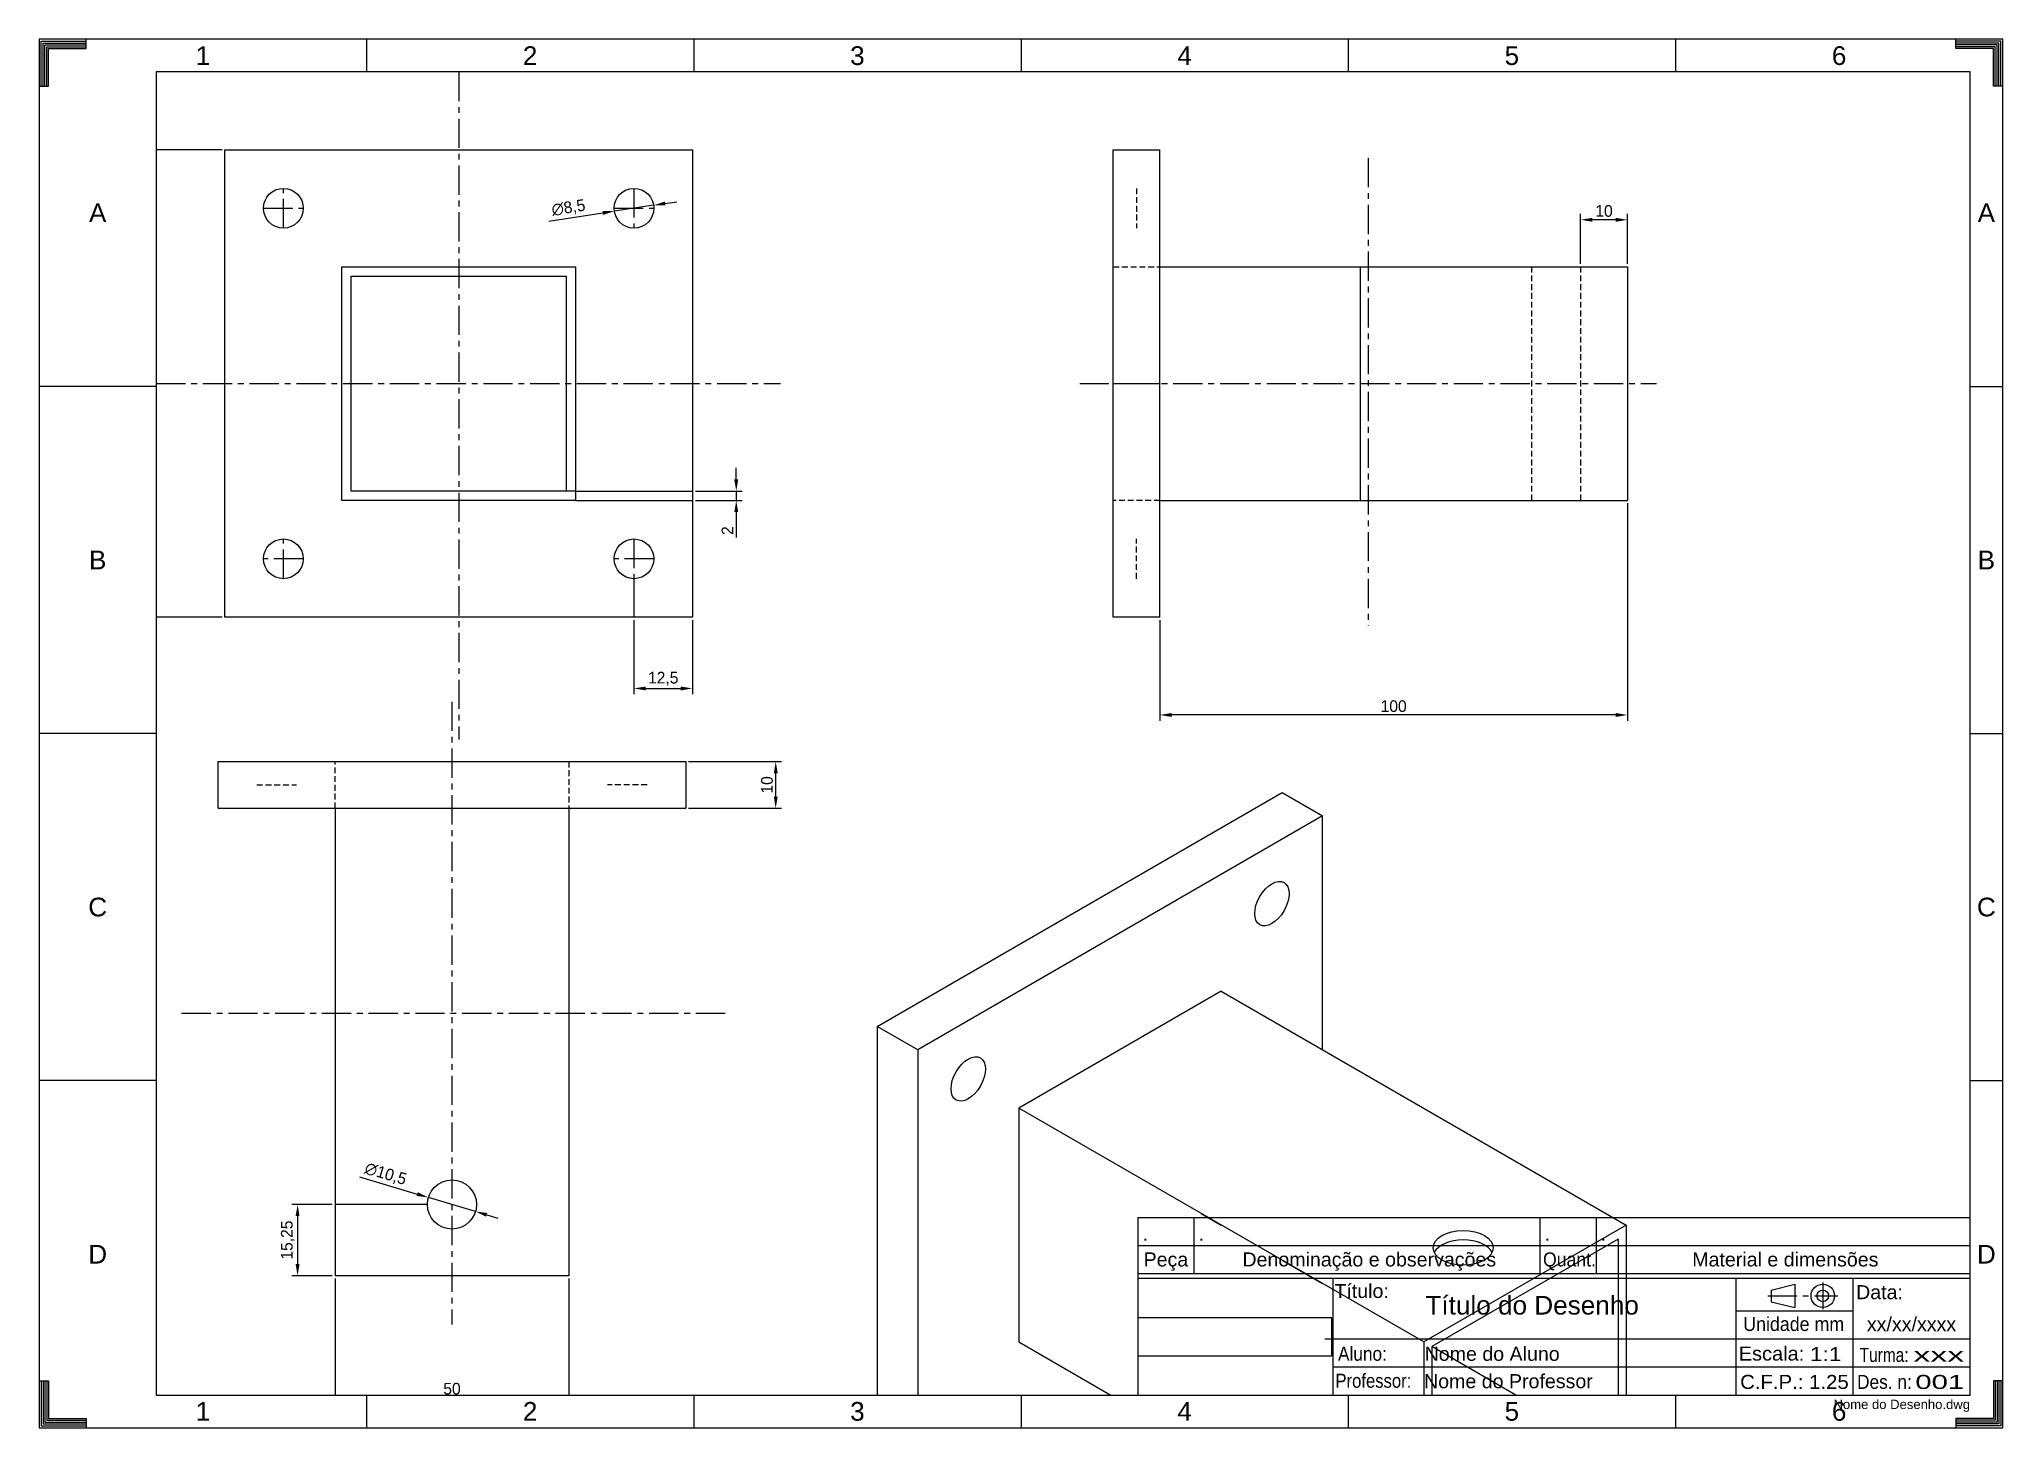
# Paper-space layout 'A3 SENAI' of a CAD drawing. Extents: x 0 to 420, y 0 to 297.
# The model-space entities are those that its viewports show. They can reach past a viewport. Long polylines and large blocks are cut down to what shows.
import ezdxf
from ezdxf.enums import TextEntityAlignment as Align

# ---------------------------------------------------------------- set-up
doc = ezdxf.new("R2010")
doc.units = 0
doc.header["$LTSCALE"] = 5
doc.header["$MEASUREMENT"] = 0
doc.header["$PDMODE"] = 3
doc.linetypes.add('CENTER', pattern=[2, 1.25, -0.25, 0.25, -0.25])
doc.linetypes.add('HIDDEN', pattern=[0.375, 0.25, -0.125])
doc.layers.get('Defpoints').update_dxf_attribs({"linetype": 'CONTINUOUS'})
doc.layers.add('Arestas Invisiveis', color=8, linetype='HIDDEN', lineweight=25)
doc.layers.add('Cotas', color=1, linetype='CONTINUOUS', lineweight=25)
for name, color, linetype in [('CENTRO', 2, 'CENTER'), ('CONTORNO', 7, 'CONTINUOUS'), ('LEGENDA', 151, 'CONTINUOUS'), ('TEXTO', 5, 'CONTINUOUS'), ('VIEW', 1, 'CONTINUOUS')]:
    doc.layers.add(name, color=color, linetype=linetype)
doc.layers.get('VIEW').off()
doc.styles.add('ARIAL', font='arial.ttf', dxfattribs={"height": 2.5})
doc.dimstyles.new('ISO-25', dxfattribs={"dimtxt": 2.5, "dimasz": 2.5, "dimexe": 1.25, "dimexo": 0.625, "dimtad": 1, "dimtxsty": 'Standard', "dimcen": 2.5, "dimadec": 0, "dimazin": 0, "dimtfac": 1, "dimtmove": 0, "dimatfit": 3, "dimfxl": 1, "dimarcsym": 0})

# ---------------------------------------------------------------- blocks, each defined once
blk = doc.blocks.new('*D11')
at = {"layer": 'Cotas', "color": 0, "lineweight": -2, "transparency": 16777216}
for p, q in [((189.49, 312.37), (163.03, 312.37)), ((164.28, 214.87), (164.28, 309.87)), ((189.49, 212.37), (163.03, 212.37))]:
    blk.add_line(p, q, dxfattribs=at)
at = {"layer": 'Cotas', "color": 0, "transparency": 16777216}
for points in [[(163.87, 309.87), (164.7, 309.87), (164.28, 312.37)], [(163.87, 214.87), (164.7, 214.87), (164.28, 212.37)]]:
    blk.add_solid(points, dxfattribs=at)
at = {"layer": 'Defpoints', "color": 0, "transparency": 16777216}
for p in [(164.28, 312.37), (190.11, 312.37), (190.11, 212.37)]:
    blk.add_point(p, dxfattribs=at)
at = {"layer": 'Cotas', "color": 0, "transparency": 16777216, "insert": (162.41, 262.37), "char_height": 2.5, "attachment_point": 5, "rotation": 90}
blk.add_mtext('100', dxfattribs=at)
blk = doc.blocks.new('*D12')
at = {"layer": 'Cotas', "color": 0, "lineweight": -2, "transparency": 16777216}
for p, q in [((259.4, 297.11), (270.94, 298.86)), ((281.81, 300.51), (273.41, 299.24)), ((284.28, 300.88), (286.76, 301.26))]:
    blk.add_line(p, q, dxfattribs=at)
at = {"layer": 'Cotas', "color": 0, "transparency": 16777216}
for points in [[(270.87, 299.27), (271, 298.45), (273.41, 299.24)], [(284.22, 301.3), (284.35, 300.47), (281.81, 300.51)]]:
    blk.add_solid(points, dxfattribs=at)
at = {"layer": 'Defpoints', "color": 0, "transparency": 16777216}
for p in [(273.41, 299.24), (281.81, 300.51)]:
    blk.add_point(p, dxfattribs=at)
at = {"layer": 'Cotas', "color": 0, "transparency": 16777216, "insert": (263.62, 299.86), "char_height": 2.5, "attachment_point": 5, "rotation": 8.6125}
blk.add_mtext('∅8,5', dxfattribs=at)
blk = doc.blocks.new('*D13')
at = {"layer": 'Cotas', "color": 0, "lineweight": -2, "transparency": 16777216}
for p, q in [((490.11, 236.75), (490.11, 190.23)), ((390.11, 211.75), (390.11, 190.23)), ((487.61, 191.48), (392.61, 191.48))]:
    blk.add_line(p, q, dxfattribs=at)
at = {"layer": 'Cotas', "color": 0, "transparency": 16777216}
for points in [[(392.61, 191.9), (392.61, 191.06), (390.11, 191.48)], [(487.61, 191.9), (487.61, 191.06), (490.11, 191.48)]]:
    blk.add_solid(points, dxfattribs=at)
at = {"layer": 'Defpoints', "color": 0, "transparency": 16777216}
for p in [(490.11, 237.37), (390.11, 212.37), (390.11, 191.48)]:
    blk.add_point(p, dxfattribs=at)
at = {"layer": 'Cotas', "color": 0, "transparency": 16777216, "insert": (440.11, 193.35), "char_height": 2.5, "attachment_point": 5}
blk.add_mtext('100', dxfattribs=at)
blk = doc.blocks.new('*D14')
at = {"layer": 'Cotas', "color": 0, "lineweight": -2, "transparency": 16777216}
for p, q in [((289.3, 181.52), (309.18, 181.52)), ((307.93, 174.02), (307.93, 179.02)), ((289.3, 171.52), (309.18, 171.52))]:
    blk.add_line(p, q, dxfattribs=at)
at = {"layer": 'Cotas', "color": 0, "transparency": 16777216}
for points in [[(307.52, 179.02), (308.35, 179.02), (307.93, 181.52)], [(307.52, 174.02), (308.35, 174.02), (307.93, 171.52)]]:
    blk.add_solid(points, dxfattribs=at)
at = {"layer": 'Defpoints', "color": 0, "transparency": 16777216}
for p in [(288.68, 181.52), (307.93, 181.52), (288.68, 171.52)]:
    blk.add_point(p, dxfattribs=at)
at = {"layer": 'Cotas', "color": 0, "transparency": 16777216, "insert": (306.06, 176.52), "char_height": 2.5, "attachment_point": 5, "rotation": 90}
blk.add_mtext('10', dxfattribs=at)
blk = doc.blocks.new('*D15')
at = {"layer": 'Cotas', "color": 0, "lineweight": -2, "transparency": 16777216}
for p, q in [((218.87, 92.68), (231.25, 88.99)), ((243.71, 85.27), (233.64, 88.27)), ((246.1, 84.55), (248.5, 83.84))]:
    blk.add_line(p, q, dxfattribs=at)
at = {"layer": 'Cotas', "color": 0, "transparency": 16777216}
for points in [[(231.37, 89.39), (231.13, 88.59), (233.64, 88.27)], [(246.22, 84.95), (245.98, 84.16), (243.71, 85.27)]]:
    blk.add_solid(points, dxfattribs=at)
at = {"layer": 'Defpoints', "color": 0, "transparency": 16777216}
for p in [(233.64, 88.27), (243.71, 85.27)]:
    blk.add_point(p, dxfattribs=at)
at = {"layer": 'Cotas', "color": 0, "transparency": 16777216, "insert": (224.46, 93.19), "char_height": 2.5, "attachment_point": 5, "rotation": 343.3771}
blk.add_mtext('∅10,5', dxfattribs=at)
blk = doc.blocks.new('*D16')
at = {"layer": 'Cotas', "color": 0, "lineweight": -2, "transparency": 16777216}
for p, q in [((213.68, 70.9), (213.68, 44.23)), ((263.68, 70.9), (263.68, 44.23)), ((216.18, 45.48), (261.18, 45.48))]:
    blk.add_line(p, q, dxfattribs=at)
at = {"layer": 'Cotas', "color": 0, "transparency": 16777216}
for points in [[(216.18, 45.89), (216.18, 45.06), (213.68, 45.48)], [(261.18, 45.89), (261.18, 45.06), (263.68, 45.48)]]:
    blk.add_solid(points, dxfattribs=at)
at = {"layer": 'Defpoints', "color": 0, "transparency": 16777216}
for p in [(213.68, 71.52), (263.68, 71.52), (263.68, 45.48)]:
    blk.add_point(p, dxfattribs=at)
at = {"layer": 'Cotas', "color": 0, "transparency": 16777216, "insert": (238.68, 47.35), "char_height": 2.5, "attachment_point": 5}
blk.add_mtext('50', dxfattribs=at)
blk = doc.blocks.new('*D17')
at = {"layer": 'Cotas', "color": 0, "lineweight": -2, "transparency": 16777216}
for p, q in [((277.61, 211.75), (277.61, 195.9)), ((290.11, 211.75), (290.11, 195.9)), ((280.11, 197.15), (287.61, 197.15))]:
    blk.add_line(p, q, dxfattribs=at)
at = {"layer": 'Cotas', "color": 0, "transparency": 16777216}
for points in [[(280.11, 197.56), (280.11, 196.73), (277.61, 197.15)], [(287.61, 197.56), (287.61, 196.73), (290.11, 197.15)]]:
    blk.add_solid(points, dxfattribs=at)
at = {"layer": 'Defpoints', "color": 0, "transparency": 16777216}
for p in [(277.61, 212.37), (290.11, 212.37), (290.11, 197.15)]:
    blk.add_point(p, dxfattribs=at)
at = {"layer": 'Cotas', "color": 0, "transparency": 16777216, "insert": (283.86, 199.23), "char_height": 2.5, "attachment_point": 5}
blk.add_mtext('12,5', dxfattribs=at)
blk = doc.blocks.new('*D18')
at = {"layer": 'Cotas', "color": 0, "lineweight": -2, "transparency": 16777216}
for p, q in [((213.05, 86.77), (204.4, 86.77)), ((205.65, 84.27), (205.65, 74.02)), ((213.05, 71.52), (204.4, 71.52))]:
    blk.add_line(p, q, dxfattribs=at)
at = {"layer": 'Cotas', "color": 0, "transparency": 16777216}
for points in [[(205.23, 84.27), (206.07, 84.27), (205.65, 86.77)], [(205.23, 74.02), (206.07, 74.02), (205.65, 71.52)]]:
    blk.add_solid(points, dxfattribs=at)
at = {"layer": 'Defpoints', "color": 0, "transparency": 16777216}
for p in [(213.68, 86.77), (205.65, 71.52), (213.68, 71.52)]:
    blk.add_point(p, dxfattribs=at)
at = {"layer": 'Cotas', "color": 0, "transparency": 16777216, "insert": (203.57, 79.15), "char_height": 2.5, "attachment_point": 5, "rotation": 90}
blk.add_mtext('15,25', dxfattribs=at)
blk = doc.blocks.new('*D19')
at = {"layer": 'Cotas', "color": 0, "lineweight": -2, "transparency": 16777216}
for p, q in [((480.11, 288), (480.11, 298.65)), ((490.11, 288), (490.11, 298.65)), ((487.61, 297.4), (482.61, 297.4))]:
    blk.add_line(p, q, dxfattribs=at)
at = {"layer": 'Cotas', "color": 0, "transparency": 16777216}
for points in [[(482.61, 297.82), (482.61, 296.98), (480.11, 297.4)], [(487.61, 297.82), (487.61, 296.98), (490.11, 297.4)]]:
    blk.add_solid(points, dxfattribs=at)
at = {"layer": 'Defpoints', "color": 0, "transparency": 16777216}
for p in [(480.11, 297.4), (480.11, 287.37), (490.11, 287.37)]:
    blk.add_point(p, dxfattribs=at)
at = {"layer": 'Cotas', "color": 0, "transparency": 16777216, "insert": (485.11, 299.28), "char_height": 2.5, "attachment_point": 5}
blk.add_mtext('10', dxfattribs=at)
blk = doc.blocks.new('*D20')
at = {"layer": 'Cotas', "color": 0, "lineweight": -2, "transparency": 16777216}
for p, q in [((299.49, 241.87), (299.49, 244.37)), ((290.74, 239.37), (300.74, 239.37)), ((290.74, 237.37), (300.74, 237.37)), ((299.49, 239.37), (299.49, 237.37)), ((299.49, 234.87), (299.49, 229.46))]:
    blk.add_line(p, q, dxfattribs=at)
at = {"layer": 'Cotas', "color": 0, "transparency": 16777216}
for points in [[(299.07, 241.87), (299.9, 241.87), (299.49, 239.37)], [(299.07, 234.87), (299.9, 234.87), (299.49, 237.37)]]:
    blk.add_solid(points, dxfattribs=at)
at = {"layer": 'Defpoints', "color": 0, "transparency": 16777216}
for p in [(290.11, 239.37), (290.11, 237.37), (299.49, 237.37)]:
    blk.add_point(p, dxfattribs=at)
at = {"layer": 'Cotas', "color": 0, "transparency": 16777216, "insert": (297.61, 230.91), "char_height": 2.5, "attachment_point": 5, "rotation": 90}
blk.add_mtext('2', dxfattribs=at)

msp = doc.modelspace()

# ---------------------------------------------------------------- linework, layer by layer
at = {"layer": 'Arestas Invisiveis'}
for p, q in [((385.11, 304.122), (385.11, 295.622)), ((380.11, 287.372), (390.11, 287.372)), ((469.61, 287.372), (469.61, 237.372)), ((480.11, 287.372), (480.11, 237.372)), ((390.11, 237.372), (380.11, 237.372)), ((385.11, 220.622), (385.11, 229.122)), ((213.675, 171.521), (213.675, 181.521)), ((263.675, 181.521), (263.675, 171.521)), ((196.925, 176.521), (205.425, 176.521)), ((280.425, 176.521), (271.925, 176.521))]:
    msp.add_line(p, q, dxfattribs=at)
at = {"layer": 'CENTRO'}
for p, q in [((240.11, 341.542), (240.11, 186.266)), ((434.657, 310.607), (434.657, 210.509)), ((202.61, 295.622), (202.61, 304.122)), ((277.61, 304.122), (277.61, 295.622)), ((198.36, 299.872), (206.86, 299.872)), ((273.36, 299.872), (281.86, 299.872)), ((166.991, 262.372), (308.968, 262.372)), ((372.966, 262.372), (496.349, 262.372)), ((202.61, 220.622), (202.61, 229.122)), ((277.61, 229.122), (277.61, 220.622)), ((206.86, 224.872), (198.36, 224.872)), ((281.86, 224.872), (273.36, 224.872)), ((238.675, 194.309), (238.675, 61.118)), ((180.849, 127.714), (297.809, 127.714))]:
    msp.add_line(p, q, dxfattribs=at)
at = {"layer": 'CONTORNO'}
for p, q in [((190.11, 212.372), (190.11, 312.372)), ((190.11, 312.372), (290.11, 312.372)), ((290.11, 312.372), (290.11, 212.372)), ((380.11, 212.372), (380.11, 312.372)), ((380.11, 312.372), (390.11, 312.372)), ((390.11, 212.372), (390.11, 312.372)), ((215.11, 237.372), (215.11, 287.372)), ((215.11, 287.372), (265.11, 287.372)), ((265.11, 287.372), (265.11, 237.372)), ((390.11, 287.372), (490.11, 287.372)), ((432.977, 287.372), (432.977, 237.372)), ((490.11, 287.372), (490.11, 237.372)), ((217.11, 285.372), (263.11, 285.372)), ((217.11, 239.372), (217.11, 285.372)), ((263.11, 285.372), (263.11, 239.372)), ((380.11, 262.372), (390.11, 262.372)), ((265.11, 237.372), (215.11, 237.372)), ((263.11, 239.372), (217.11, 239.372)), ((390.11, 237.372), (490.11, 237.372)), ((290.11, 212.372), (190.11, 212.372)), ((390.11, 212.372), (380.11, 212.372)), ((188.675, 171.521), (188.675, 181.521)), ((188.675, 181.521), (288.675, 181.521)), ((288.675, 181.521), (288.675, 171.521)), ((329.633, 124.874), (416.236, 174.874)), ((416.236, 174.874), (424.896, 169.874)), ((188.675, 171.521), (288.675, 171.521)), ((213.675, 171.521), (213.675, 71.521)), ((263.675, 171.521), (263.675, 71.521)), ((424.896, 169.874), (338.294, 119.874)), ((424.896, 119.874), (424.896, 169.874)), ((403.245, 132.374), (359.944, 107.374)), ((403.245, 132.374), (489.848, 82.374)), ((338.294, 119.874), (329.633, 124.874)), ((329.633, 124.874), (329.633, 24.874)), ((338.294, 119.874), (338.294, 19.874)), ((359.944, 107.374), (359.944, 57.374)), ((446.547, 57.374), (359.944, 107.374)), ((398.915, 84.874), (403.245, 82.374)), ((403.245, 82.374), (403.245, 82.374)), ((489.848, 82.374), (446.547, 57.374)), ((489.848, 82.374), (489.848, 32.374)), ((488.116, 79.374), (448.279, 56.374)), ((488.116, 79.374), (488.116, 33.374)), ((263.675, 71.521), (213.675, 71.521)), ((416.236, 74.874), (424.896, 69.874)), ((424.896, 69.874), (424.896, 69.874)), ((359.944, 57.374), (446.547, 7.374)), ((446.547, 57.374), (446.547, 7.374)), ((448.279, 56.374), (448.279, 10.374)), ((488.116, 33.374), (448.279, 56.374)), ((338.294, 19.874), (381.595, 44.874))]:
    msp.add_line(p, q, dxfattribs=at)
for centre, radius in [((202.61, 299.872), 4.25), ((277.61, 299.872), 4.25), ((202.61, 224.872), 4.25), ((277.61, 224.872), 4.25), ((238.675, 86.771), 5.25)]:
    msp.add_circle(centre, radius, dxfattribs=at)
for centre, major_axis in [((414.071, 151.124), (-2.603, -4.508)), ((349.119, 113.624), (-2.603, -4.508)), ((454.99, 77.499), (-6.43, 0))]:
    msp.add_ellipse(centre, major_axis=major_axis, ratio=0.5773503, dxfattribs=at)
msp.add_ellipse((454.99, 75.499), major_axis=(-6.43, 0), ratio=0.5773503, start_param=3.4143356, end_param=6.0104424, dxfattribs=at)
msp.add_ellipse((454.99, 75.499), major_axis=(-6.43, 0), ratio=0.5773503, start_param=3.4143356, end_param=6.0104424, dxfattribs=at)
at = {"layer": 'Cotas'}
for p, q in [((265.11, 239.372), (263.11, 239.372)), ((265.11, 239.372), (290.11, 239.372)), ((265.11, 237.372), (290.11, 237.372)), ((277.61, 220.622), (277.61, 212.372)), ((233.425, 86.771), (213.675, 86.771))]:
    msp.add_line(p, q, dxfattribs=at)

# ---------------------------------------------------------------- dimensions: what is measured, and where the dimension line sits
for base, p1, p2, picture, middle in [((164.285, 312.372), (190.11, 212.372), (190.11, 312.372), '*D11', (162.41, 262.372)), ((299.486, 237.372), (290.11, 239.372), (290.11, 237.372), '*D20', (297.611, 230.914)), ((307.934, 181.521), (288.675, 171.521), (288.675, 181.521), '*D14', (306.059, 176.521)), ((205.65, 71.521), (213.675, 86.771), (213.675, 71.521), '*D18', (203.566, 79.146))]:
    dim = msp.add_linear_dim(base=base, p1=p1, p2=p2, angle=90, dimstyle='ISO-25', dxfattribs=at)
    dim.commit()
    dim.dimension.update_dxf_attribs({"geometry": picture, "text_midpoint": middle})
for p1, p2, picture, middle in [((281.812, 300.509), (273.408, 299.236), '*D12', (263.621, 299.861)), ((243.706, 85.27), (233.645, 88.273), '*D15', (224.459, 93.19))]:
    dim = msp.add_diameter_dim_2p(p1=p1, p2=p2, dimstyle='ISO-25', dxfattribs=at)
    dim.commit()
    dim.dimension.update_dxf_attribs({"geometry": picture, "text_midpoint": middle})
for base, p1, p2, picture, middle in [((480.11, 297.401), (490.11, 287.372), (480.11, 287.372), '*D19', (485.11, 299.276)), ((390.11, 191.478), (490.11, 237.372), (390.11, 212.372), '*D13', (440.11, 193.353)), ((290.11, 197.147), (277.61, 212.372), (290.11, 212.372), '*D17', (283.86, 199.231)), ((263.675, 45.476), (213.675, 71.521), (263.675, 71.521), '*D16', (238.675, 47.351))]:
    dim = msp.add_linear_dim(base=base, p1=p1, p2=p2, dimstyle='ISO-25', dxfattribs=at)
    dim.commit()
    dim.dimension.update_dxf_attribs({"geometry": picture, "text_midpoint": middle})

psp = doc.layouts.new('A3 SENAI')

# ---------------------------------------------------------------- linework, layer by layer
at = {"layer": 'CENTRO'}
for p, q in [((381.5, 31.09), (381.5, 25.39)), ((369.73, 28.21), (384.74, 28.21))]:
    psp.add_line(p, q, dxfattribs=at)
at = {"layer": 'CONTORNO'}
for p, q in [((413, 290), (25, 290)), ((25, 290), (25, 7)), ((413, 7), (413, 290)), ((235, 39), (413, 39)), ((235, 33), (413, 33)), ((235, 32), (413, 32)), ((25, 7), (413, 7))]:
    psp.add_line(p, q, dxfattribs=at)
psp.add_lwpolyline([(235, 15.41), (276.51, 15.41), (276.51, 23.5), (235, 23.5)], close=True, dxfattribs=at)
at = {"layer": 'LEGENDA'}
for p, q in [((420, 297), (0, 297)), ((0, 297), (0, 0)), ((0.4, 287), (0.4, 296.6)), ((0.4, 296.6), (10, 296.6)), ((0.8, 287), (0.8, 296.2)), ((0.8, 296.2), (10, 296.2)), ((1.2, 287), (1.2, 295.8)), ((1.2, 295.8), (10, 295.8)), ((1.6, 287), (1.6, 295.4)), ((1.6, 295.4), (10, 295.4)), ((2, 287), (2, 295)), ((2, 295), (10, 295)), ((10, 295), (10, 297)), ((70, 297), (70, 290)), ((140, 297), (140, 290)), ((210, 297), (210, 290)), ((280, 297), (280, 290)), ((350, 297), (350, 290)), ((410, 295), (410, 297)), ((419.6, 296.6), (410, 296.6)), ((419.2, 296.2), (410, 296.2)), ((418.8, 295.8), (410, 295.8)), ((418.4, 295.4), (410, 295.4)), ((418, 295), (410, 295)), ((418, 287), (418, 295)), ((418.4, 287), (418.4, 295.4)), ((418.8, 287), (418.8, 295.8)), ((419.2, 287), (419.2, 296.2)), ((419.6, 287), (419.6, 296.6)), ((420, 0), (420, 297)), ((0, 287), (2, 287)), ((420, 287), (418, 287)), ((25, 222.75), (0, 222.75)), ((413, 222.75), (420, 222.75)), ((25, 148.5), (0, 148.5)), ((413, 148.5), (420, 148.5)), ((25, 74.25), (0, 74.25)), ((413, 74.25), (420, 74.25)), ((235, 45), (413, 45)), ((235, 45), (235, 7)), ((247, 45), (247, 33)), ((321, 45), (321, 33)), ((333, 45), (333, 33)), ((276.7, 32), (276.7, 7)), ((363, 7), (363, 32)), ((370.5, 29.46), (375.5, 30.71)), ((370.5, 29.46), (370.5, 26.96)), ((375.5, 30.71), (375.5, 25.71)), ((388, 7), (388, 32)), ((370.5, 26.96), (375.5, 25.71)), ((363, 25), (388, 25)), ((275, 19), (413, 19)), ((276.7, 13), (413, 13)), ((0, 10), (2, 10)), ((0.4, 10), (0.4, 0.4)), ((0.8, 10), (0.8, 0.8)), ((1.2, 10), (1.2, 1.2)), ((1.6, 10), (1.6, 1.6)), ((2, 10), (2, 2)), ((418, 10), (418, 2)), ((420, 10), (418, 10)), ((418.4, 10), (418.4, 1.6)), ((418.8, 10), (418.8, 1.2)), ((419.2, 10), (419.2, 0.8)), ((419.6, 10), (419.6, 0.4)), ((70, 7), (70, 0)), ((140, 7), (140, 0)), ((210, 7), (210, 0)), ((280, 7), (280, 0)), ((350, 7), (350, 0)), ((0, 0), (420, 0)), ((0.4, 0.4), (10, 0.4)), ((0.8, 0.8), (10, 0.8)), ((1.2, 1.2), (10, 1.2)), ((1.6, 1.6), (10, 1.6)), ((2, 2), (10, 2)), ((10, 2), (10, 0)), ((418, 2), (410, 2)), ((410, 2), (410, 0)), ((418.4, 1.6), (410, 1.6)), ((418.8, 1.2), (410, 1.2)), ((419.2, 0.8), (410, 0.8)), ((419.6, 0.4), (410, 0.4))]:
    psp.add_line(p, q, dxfattribs=at)
for radius in [2.5, 1.25]:
    psp.add_circle((381.5, 28.21), radius, dxfattribs=at)

# ---------------------------------------------------------------- texts
at = {"layer": 'LEGENDA', "style": 'ARIAL'}
for s, height, p in [('1', 4, (35, 293.5)), ('2', 4, (105, 293.5)), ('3', 4, (175, 293.5)), ('4', 4, (245, 293.5)), ('5', 4, (315, 293.5)), ('6', 4, (385, 293.5)), ('A', 4, (12.5, 259.88)), ('A', 4, (416.5, 259.88)), ('B', 4, (12.5, 185.62)), ('B', 4, (416.5, 185.62)), ('C', 4, (12.5, 111.38)), ('C', 4, (416.5, 111.38)), ('D', 4, (12.5, 37.12)), ('D', 4, (416.5, 37.12)), ('Peça', 3, (241, 36)), ('Denominação e observações', 3, (284.5, 36)), ('Material e dimensões', 3, (373.5, 36)), ('1', 4, (35, 3.5)), ('2', 4, (105, 3.5)), ('3', 4, (175, 3.5)), ('4', 4, (245, 3.5)), ('5', 4, (315, 3.5)), ('6', 4, (385, 3.5))]:
    psp.add_text(s, height=height, dxfattribs=at).set_placement(p, align=Align.MIDDLE_CENTER)
at = {"layer": 'LEGENDA', "style": 'ARIAL', "width": 0.9}
psp.add_text('Quant.', height=3, dxfattribs=at).set_placement((327.32, 36), align=Align.MIDDLE_CENTER)
at = {"layer": 'LEGENDA', "style": 'ARIAL'}
for s, p in [('Título:', (277.04, 30.75)), ('Data:', (388.63, 30.5))]:
    psp.add_text(s, height=3, dxfattribs=at).set_placement(p, align=Align.TOP_LEFT)
for s, width, p, p2 in [('Unidade mm', 0.899874, (364.49, 20.69), (386.09, 20.69)), ('Aluno:', 0.880217, (277.81, 14.33), (288.27, 14.33)), ('Escala:        ', 1.020651, (363.52, 14.36), (387.06, 14.36)), ('Turma:', 0.778824, (389.4, 14.08), (399.86, 14.08)), ('C.F.P.: 1.25', 1.04691, (363.83, 8.3), (387.06, 8.3)), ('Des. n:', 0.870787, (388.85, 8.31), (400.54, 8.31))]:
    psp.add_text(s, height=3, dxfattribs=dict(at, width=width)).set_placement(p, p2, align=Align.FIT)
at = {"layer": 'LEGENDA', "style": 'ARIAL', "width": 0.85}
psp.add_text('Professor:', height=3, dxfattribs=at).set_placement((277.26, 8.55))
at = {"layer": 'TEXTO', "style": 'ARIAL'}
for s, p in [('.', (236, 40)), ('.', (248, 40)), ('.', (322, 40)), ('.', (334, 40)), ('Nome do Aluno', (296.34, 14.31)), ('Nome do Professor', (296.21, 8.46))]:
    psp.add_text(s, height=3, dxfattribs=at).set_placement(p)
for s, height, p in [('Título do Desenho', 4, (319.34, 24.21)), ('xx/xx/xxxx', 3, (400.49, 20.65))]:
    psp.add_text(s, height=height, dxfattribs=at).set_placement(p, align=Align.CENTER)
for s, width, p, p2 in [('1:1   ', 1.165434, (378.73, 14.25), (389.59, 14.25)), ('xxx', 1.727664, (400.89, 14.12), (411.76, 14.12)), ('001', 1.550141, (401.3, 8.29), (411.76, 8.29))]:
    psp.add_text(s, height=3, dxfattribs=dict(at, width=width)).set_placement(p, p2, align=Align.FIT)
psp.add_text('Nome do Desenho.dwg', height=2, dxfattribs=at).set_placement((413, 6), align=Align.TOP_RIGHT)

# ---------------------------------------------------------------- viewports
at = {"layer": 'VIEW'}
psp.add_viewport(center=(219, 148.5), size=(388, 283), view_center_point=(369.397, 187.514), view_height=283, dxfattribs=at)

doc.saveas('drawing.dxf')
